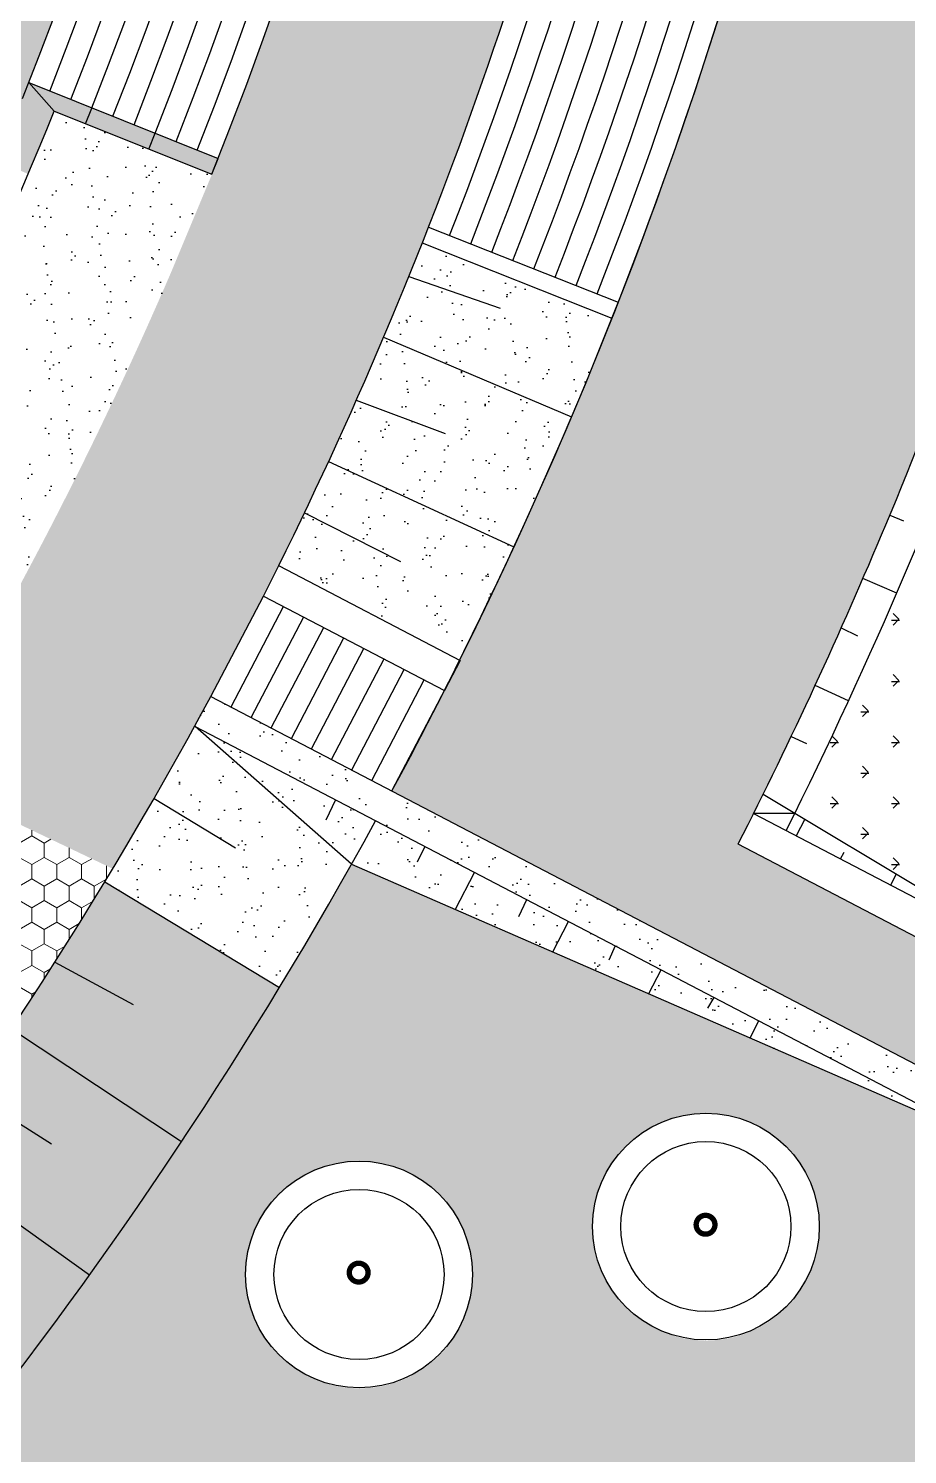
# Model space of a CAD drawing. Header units: millimetres. Extents: x -164772 to 106339, y -135449 to 107526.
# Drawn here: x -7096 to 8408, y -55873 to -30714 of the extents above; entities that cross this region are included whole.
import ezdxf

# ---------------------------------------------------------------- set-up
doc = ezdxf.new("R2010")
doc.units = ezdxf.units.MM
for name, color, linetype, lineweight, true_color in [('graas', 7, 'Continuous', 25, 0x83f83f), ('hatch', 7, 'Continuous', 9, 0x4a4a4a), ('plants', 7, 'Continuous', 30, 0x3d5129)]:
    doc.layers.add(name, color=color, linetype=linetype, lineweight=lineweight, true_color=true_color)
doc.layers.add('paving', color=250, linetype='Continuous', lineweight=25)
doc.layers.add('project line', color=250, linetype='Continuous')
pattern_1 = [(90, (0, 0), (-219.9704516, 381), [254, -508]), (210, (0, 0), (-219.9704530418713, -380.9999991675352), [254, -508]), (150, (0, 0), (-439.9409046418711, 8.324647552006501e-07), [-508, 254])]
pattern_2 = [(127.5, (20086122.63847815, -35164887.51693657), (-734.1198559940135, -24.00046943976064), [0, -579.1200000000001, 0, -647.7, 0, -619.125]), (97.5, (20086122.63847815, -35164887.51693657), (-1075.237650852531, 674.284924707004), [0, -312.42, 0, -521.9699999999999, 0, -200.0249999999999]), (57.49999999999998, (20086122.63847815, -35165356.14693657), (-2.155777017818464, 1186.488555362187), [0, -190.5, 0, -685.8000000000001, 0, -895.3500000000001]), (47.49999999999999, (20086122.63847815, -35165356.14693657), (-334.3939848858243, 1145.334678708446), [0, -95.24999999999999, 0, -449.5799999999999, 0, -514.35])]

# ---------------------------------------------------------------- blocks, each defined once
blk = doc.blocks.new('Б')
at = {"layer": 'plants', "const_width": 0.1885352972114263}
blk.add_lwpolyline([(63583.59903664938, 41953.88570157746, 1), (63584.26256520769, 41953.88570157746, 1)], format="xyb", close=True, dxfattribs=at)
at = {"layer": 'plants'}
for radius in [4, 3]:
    blk.add_circle((63583.86653953583, 41953.87432750583), radius, dxfattribs=at)

msp = doc.modelspace()

# ---------------------------------------------------------------- hatches: boundary and pattern name
at = {"layer": 'graas'}
h = msp.add_hatch(dxfattribs=at)
h.set_pattern_fill('GRASS,_O', color=256, scale=30, angle=90)
h.set_pattern_definition([(180, (20086130.82826649, -35164895.67189679), (-538.8149999999999, -538.8149999999999), [142.875, -934.755]), (135, (20086130.82826649, -35164895.67189679), (-538.8153672641492, -538.8153672641491), [142.875, -619.1249999999999]), (225, (20086130.82826649, -35164895.67189679), (538.8153672641491, -538.8153672641492), [142.875, -619.1249999999999])])
edge = h.paths.add_edge_path()
edge.add_arc((12343.45843348532, -33648.65890855851), 2000, 208.1781467757963, 269.99999999997556, ccw=False)
edge.add_arc((-69881.4618060191, -6882.365966280415), 85099.99999998011, 339.6532368889953, 340.99653062677316, ccw=False)
edge.add_arc((10548.77120984132, -38366.55453606784), 2000.000000000008, 90.0000000000847, 108.6631684407327, ccw=False)
edge.add_arc((10548.77120983807, -38366.55453606784), 2000, -90, 90, ccw=False)
edge.add_arc((10548.77120983853, -38366.55453606784), 2000, 208.5813928916743, 269.99999999998045, ccw=False)
edge.add_arc((-69881.46180599814, -6882.36596623152), 85099.99999998014, 333.71659364246904, 337.5913244432727, ccw=False)
edge.add_line((6420.450208153772, -44565.62780728234), (11307.32185556727, -47502.98829392375))
edge.add_line((11307.32185556713, -47502.98829392387), (11029.46919092733, -48034.77574840918))
edge.add_line((11029.46919092742, -48034.77574840929), (14228.78309841858, -49706.37948166826))
edge.add_line((14228.78309841846, -49706.37948166808), (15667.20390869679, -47058.70677507886))
edge.add_arc((14245.75428343165, -45651.7664910466), 2000.000000000007, 269.9999999999251, 315.29391871369256, ccw=False)
edge.add_arc((14245.75428342885, -45651.7664910466), 2000, 90, 270, ccw=False)
edge.add_arc((14245.75428342792, -45651.7664910466), 2000, 315.2939187142787, 449.99999999997556, ccw=False)
edge.add_line((15667.20390870768, -47058.70677506408), (14228.78309842571, -49706.37948167513))
edge.add_line((14228.78309842591, -49706.37948167553), (18229.83586288493, -51796.88229928127))
edge.add_line((18229.83586288496, -51796.88229928115), (20212.57777785826, -46760.33900752054))
edge.add_line((20212.57777785809, -46760.33900752055), (20212.57777785809, -43072.30591380767))
edge.add_arc((21709.47677717378, -41743.73494890468), 2001.451329144793, 50.59213600983338, 221.5906202483085, ccw=False)
edge.add_line((22980.0712676935, -40197.32068888374), (20296.05604848267, -27561.70988186244))
edge.add_line((20296.05604848285, -27561.70988186259), (11476.5448315656, -31836.40001930062))
edge.add_arc((12341.64990452604, -33644.37197538741), 2004.287749116394, -89.94830029243673, 115.57086959483661, ccw=False)
edge = h.paths.add_edge_path(flags=16)
edge.add_arc((15750.86795343478, -37025.07462940082), 2000, 90, 450)
edge = h.paths.add_edge_path(flags=16)
edge.add_arc((15750.86795343478, -37025.07462940082), 1500, 90, 450)
edge = h.paths.add_edge_path(flags=0)
edge.add_arc((15745.18091761806, -36992.94393304499), 165.8821395794803, 90, 450)
h = msp.add_hatch(dxfattribs=at)
h.set_pattern_fill('AR-SAND', color=256, scale=15, angle=90, style=0)
h.set_pattern_definition([(127.5, (20077356.13167116, -35166952.38976026), (-734.1198559940135, -24.00046943976064), [0, -579.1200000000001, 0, -647.7, 0, -619.125]), (97.5, (20077356.13167116, -35166952.38976026), (-1075.237650852531, 674.284924707004), [0, -312.42, 0, -521.9699999999999, 0, -200.0249999999999]), (57.49999999999998, (20077356.13167116, -35167421.01976027), (-2.155777017818464, 1186.488555362187), [0, -190.5, 0, -685.8000000000001, 0, -895.3500000000001]), (47.49999999999999, (20077356.13167116, -35167421.01976027), (-334.3939848858243, 1145.334678708446), [0, -95.24999999999999, 0, -449.5799999999999, 0, -514.35])])
edge = h.paths.add_edge_path()
edge.add_arc((-164957.811371885, 49362.59502481489), 178570.3165112552, 329.17078872685283, 330.06142891674017, ccw=False)
edge.add_line((-11619.70754453986, -42151.25012204978), (-9051.011404004465, -43696.14925990597))
edge.add_arc((-68384.79630926231, -7766.281884398735), 69364.6408540039, 328.8027908545302, 331.1245518051373)
edge.add_line((-7644.154578681373, -41262.96594360281), (-10215.7439023352, -39756.70980965549))
edge = h.paths.add_edge_path()
edge.add_arc((-189880.5212807779, 54675.75156794727), 202970.2490324055, 332.2734208233454, 333.0405492966083, ccw=False)
edge.add_line((-10215.74390233847, -39756.70980965529), (-7644.154578681009, -41262.9659436026))
edge.add_arc((-68441.34546767248, -7619.520024187821), 69485.10540630313, 331.0410987144328, 333.4457908920319)
edge.add_line((-6286.098679214985, -38682.44277770488), (-8967.536622168365, -37342.80076901474))
edge = h.paths.add_edge_path()
edge.add_arc((-69875.99627102286, -6883.491132672369), 68100.0000023435, 333.4311261411423, 338.2023225478504, ccw=False)
edge.add_line((-8967.536622164575, -37342.80076901471), (-6286.098679214832, -38682.44277770485))
edge.add_arc((-69878.31010651196, -6882.432624319526), 71099.99999978529, 333.4321346113182, 338.2023225479181)
edge.add_line((-3861.897544055049, -33284.00970511042), (-6645.086345995063, -32171.07762035824))
h = msp.add_hatch(dxfattribs=at)
h.set_pattern_fill('AR-SAND', color=256, scale=15, angle=90, style=0)
h.set_pattern_definition([(127.5, (20086131.42996069, -35164892.85989393), (-734.1198559940135, -24.00046943976064), [0, -579.1200000000001, 0, -647.7, 0, -619.125]), (97.5, (20086131.42996069, -35164892.85989393), (-1075.237650852531, 674.284924707004), [0, -312.42, 0, -521.9699999999999, 0, -200.0249999999999]), (57.49999999999998, (20086131.42996069, -35165361.48989393), (-2.155777017818464, 1186.488555362187), [0, -190.5, 0, -685.8000000000001, 0, -895.3500000000001]), (47.49999999999999, (20086131.42996069, -35165361.48989393), (-334.3939848858243, 1145.334678708446), [0, -95.24999999999999, 0, -449.5799999999999, 0, -514.35])])
h.paths.add_polyline_path([(-1800.964900596337, -38351.47587672385, -0.006797930163765005), (-2681.635516861257, -40190.79689327577), (509.782210012163, -41858.27496541288, 0.007042263051571545), (1466.87006954915, -39861.85814883743)])
h.paths.add_polyline_path([(-831.646688051791, -36163.26122328263, -0.007978157931463756), (-1800.964900600062, -38351.47587672385), (1466.87006954915, -39861.85814883743, 0.007978157931448005), (2482.715556290663, -37568.6091920328)])
h.paths.add_polyline_path([(-149.1455510023879, -34498.3635148713, -0.005998078535189078), (-831.6466880480657, -36163.26122328263), (2482.715556290663, -37568.6091920328, 0.005997660434182542), (3197.928352493989, -35823.91860652246)])
h = msp.add_hatch(dxfattribs=at)
h.set_pattern_fill('AR-SAND', color=256, scale=15, angle=90, style=0)
h.set_pattern_definition(pattern_2)
h.paths.add_polyline_path([(-3885.237456396026, -42494.6824075854, -0.001999568922594962), (-4172.20261714681, -43021.45840160359), (10023.2469735399, -50438.66345553794), (10301.09963818333, -49906.87600105252)])
h = msp.add_hatch(dxfattribs=at)
h.set_pattern_fill('AR-SAND', color=256, scale=15, angle=90, style=0)
h.set_pattern_definition(pattern_2)
h.paths.add_polyline_path([(-4172.202617143084, -43021.45840161057, -0.01056207537566357), (-5757.250948647306, -45764.73223267771), (-2678.895717652318, -47631.20727183247, 0.008034393906690314), (-1404.202972966516, -45450.59299278023)])
h.paths.add_polyline_path([(-4172.20261714681, -43021.45840161057), (-1404.202972966516, -45450.59299278023, 0.002771610778234557), (-980.8090014432455, -44688.98014540594)])
h.paths.add_polyline_path([(-980.8090014357949, -44688.98014540594, -0.002771610778240178), (-1404.20297296279, -45450.59299278023), (425.7307302520712, -46249.35722245971), (764.5271173005094, -45600.92842841238)])
h.paths.add_polyline_path([(764.5271173005094, -45600.92842841936), (425.7307302557965, -46249.35722247414), (2144.764141239422, -46999.71358561419), (2422.877921029656, -46467.42637791993)])
h.paths.add_polyline_path([(2422.877921033381, -46467.42637791295), (2144.764141246873, -46999.71358561419), (3835.736367886151, -47737.82126987163), (4054.158112108438, -47319.77977470212)])
h.paths.add_polyline_path([(4054.158112108438, -47319.77977470212), (3835.736367889411, -47737.82126987908), (5622.668405341647, -48517.81531550313), (5778.010692041564, -48220.50278362116)])
h.paths.add_polyline_path([(5778.010692041564, -48220.50278362116), (5622.668405345372, -48517.81531551058), (10023.24697353291, -50438.66345553049)])
h = msp.add_hatch(dxfattribs=at)
h.set_pattern_fill('GRASS,_O', color=256, scale=30, angle=90)
h.set_pattern_definition([(180, (20086130.2969499, -35164895.6718968), (-538.8149999999999, -538.8149999999999), [142.875, -934.755]), (135, (20086130.2969499, -35164895.6718968), (-538.8153672641492, -538.8153672641491), [142.875, -619.1249999999999]), (225, (20086130.2969499, -35164895.6718968), (538.8153672641491, -538.8153672641492), [142.875, -619.1249999999999])])
h.paths.add_polyline_path([(-16881.00978986946, -64929.83549857694), (-9664.48092604549, -75038.56493971818), (-10121.02646176032, -75427.879945612), (-2990.39725011056, -83789.89241391928, 0.3128562335060687), (-1305.118566213452, -84225.03223058856, -0.004958622415605425), (-1193.589945147556, -84183.51932254569), (-1363.352445447163, -83713.22080724729, -0.2077835124769347), (3805.050075634106, -84040.94761274285), (3577.243151236049, -84486.0363737647, -0.00515883096216769), (3686.86696790038, -84543.57940258733, 0.3234179020562239), (5437.046274722743, -84289.81419319841, 0.05378344987379314), (20212.04646126526, -66445.22378586789), (20212.04646126526, -63389.35614114252, -0.137211629457894), (19174.45696733725, -63679.55847998799, -1), (19174.45696733725, -59679.55847998799, -0.137211629457894), (20212.04646126526, -59969.76081883299), (20212.04646126526, -55091.45292435677, 0.01236897404427421), (20147.14991310584, -55055.47448854891), (17492.5180765546, -53668.46070473963), (16518.00751939855, -56143.90371240392, -0.1724520625654502), (17780.39218551359, -55695.1564173982, -1), (17780.39218551359, -59695.1564173982, -0.7058266720286092), (16518.00751939855, -56143.90371240392), (17492.51807655833, -53668.46070474661), (10308.75810993715, -49915.03096127832), (10030.90544529372, -50446.81841576328), (-1396.544501212695, -45458.74795300603, -0.07962875425606525)])
h.paths.add_polyline_path([(-1258.646054100514, -50708.45190756205, -1), (-1258.646054100514, -54708.45190756205, -1)], flags=16)
h.paths.add_polyline_path([(5123.517075220319, -60675.87254191698, -1), (5123.517075220319, -64675.87254191698, -1)], flags=16)
h.paths.add_polyline_path([(-8267.074693556682, -66955.6184717407, -1), (-8267.074693556682, -62955.6184717407, -1)], flags=16)
h.paths.add_polyline_path([(-1258.646054100514, -51208.45190756205, -1), (-1258.646054100514, -54208.45190756205, -1)], flags=0)
h.paths.add_polyline_path([(5123.517075220319, -61175.87254191698, -1), (5123.517075220319, -64175.87254191698, -1)], flags=0)
h.paths.add_polyline_path([(-8267.074693556682, -66455.6184717407, -1), (-8267.074693556682, -63455.6184717407, -1)], flags=0)
h.paths.add_polyline_path([(-1264.333089917236, -52842.20335078514, -1), (-1264.333089917236, -52510.43907163381, -1)], flags=0)
h.paths.add_polyline_path([(5117.830039404063, -62477.85970598175, 1), (5117.830039404063, -62809.62398514054, 1)], flags=0)
h.paths.add_polyline_path([(-8272.761729373404, -65089.36991496426, 1), (-8272.761729373404, -64757.60563581246, 1)], flags=0)
h.paths.add_polyline_path([(5212.027672145246, -65499.94860570967, -1), (5212.027672145246, -69499.94860570967, -1)], flags=16)
h.paths.add_polyline_path([(-6611.046381423985, -71862.71404796974, -1), (-6611.046381423985, -67862.71404796974, -1)], flags=16)
h.paths.add_polyline_path([(4859.800422787863, -49864.02424934596, -1), (4859.800422787863, -53864.02424934595, -1)], flags=16)
h.paths.add_polyline_path([(5212.027672145246, -65999.94860570967, -1), (5212.027672145246, -68999.94860570967, -1)], flags=0)
h.paths.add_polyline_path([(-6611.046381423985, -71362.71404796974, -1), (-6611.046381423985, -68362.71404796974, -1)], flags=0)
h.paths.add_polyline_path([(4859.800422787863, -50364.02424934595, -1), (4859.800422787863, -53364.02424934595, -1)], flags=0)
h.paths.add_polyline_path([(5206.340636328525, -67633.70004893323, 1), (5206.340636328525, -67301.93576977444, 1)], flags=0)
h.paths.add_polyline_path([(-6616.733417240706, -69996.4654911933, 1), (-6616.733417240706, -69664.7012120415, 1)], flags=0)
h.paths.add_polyline_path([(4854.113386971141, -51666.01141341771, -1), (4854.113386971141, -51997.77569256951, -1)], flags=0)
h.paths.add_polyline_path([(9705.918007681343, -63740.33430032847, -1), (9705.918007681343, -67740.33430032847, -1)], flags=16)
h.paths.add_polyline_path([(9705.918007681343, -64240.33430032847, -1), (9705.918007681343, -67240.33430032847, -1)], flags=0)
h.paths.add_polyline_path([(9700.230971860896, -65542.32146440023, -1), (9700.230971864621, -65874.08574355156, -1)], flags=0)
h.paths.add_polyline_path([(-763.2976096740895, -78925.90310791689, -1), (-763.2976096740895, -82925.90310791689, -1)], flags=16)
h.paths.add_polyline_path([(-763.2976096740895, -79425.90310791689, -1), (-763.2976096740895, -82425.90310791689, -1)], flags=0)
h.paths.add_polyline_path([(3503.641295233931, -79242.14120283812, -1), (3503.641295233931, -83242.14120283812, -1)], flags=16)
h.paths.add_polyline_path([(3503.641295233931, -79742.14120283812, -1), (3503.641295233931, -82742.14120283812, -1)], flags=0)
h.paths.add_polyline_path([(-768.9846454908111, -80727.89027198865, -1), (-768.9846454908111, -81059.65455113999, -1)], flags=0)
h.paths.add_polyline_path([(3497.954259417209, -81044.12836690988, -1), (3497.954259417209, -81375.89264606168, -1)], flags=0)
h = msp.add_hatch(dxfattribs=at)
h.set_pattern_fill('AR-SAND', color=256, scale=15, angle=90, style=0)
h.set_pattern_definition(pattern_2)
edge = h.paths.add_edge_path()
edge.add_arc((-69889.65159435457, -6879.835583464666), 75000.00000001304, 326.4248076868624, 328.77063771205843, ccw=False)
edge.add_line((-7402.594010325884, -48357.15028068466), (-4403.215246295331, -50348.06138615045))
edge.add_arc((-69889.65159439787, -6879.835583542897), 78600.00000000397, 326.4248076869268, 328.7706377121274)
edge.add_line((-2678.895717652318, -47631.20727183247), (-5757.25094864361, -45764.732232678))
edge = h.paths.add_edge_path()
edge.add_arc((-69889.65159437087, -6879.835583486552), 75000.0000000146, 324.34008222864253, 326.4248076868832, ccw=False)
edge.add_line((-8952.785026517038, -50602.80772507047), (-6027.81543126034, -52701.51038786223))
edge.add_arc((-69889.6515944137, -6879.835583562921), 78600.00000000275, 324.3400822287084, 326.4248076869437)
edge.add_line((-4403.21524629862, -50348.06138615073), (-7402.594010325534, -48357.15028068495))
edge = h.paths.add_edge_path()
edge.add_arc((-69889.65159447517, -6879.835583637427), 75000.00000001451, 322.2627489849951, 324.3400822287844, ccw=False)
edge.add_line((-10577.71811577752, -52782.93511973271), (-7730.745308808964, -54986.28389746255))
edge.add_arc((-69889.65159437087, -6879.835583506576), 78600.00000000386, 322.2627489848705, 324.3400822286583)
edge.add_line((-6027.815431256582, -52701.51038786252), (-8952.78502651328, -50602.80772507076))
edge = h.paths.add_edge_path()
edge.add_arc((-55006.13116533196, -18613.49027652103), 56048.50441354148, 316.89589370992525, 322.4364781917709, ccw=False)
edge.add_line((-14084.37232908028, -56912.89628682933), (-16633.71282528562, -59698.36916150633))
edge.add_line((-16633.71282528554, -59698.36916150614), (-20003.13680025669, -62910.28569919779))
edge.add_line((-20003.13680025683, -62910.28569919798), (-9673.51908470973, -75023.71770729077))
edge.add_line((-9673.519084709504, -75023.71770729074), (-16882.51289165614, -64924.89662440526))
edge.add_line((-16882.51289165606, -64924.89662440536), (-14088.68228130728, -62244.55280488334))
edge.add_line((-14088.68228130722, -62244.55280488306), (-11634.86838020707, -59110.17541811649))
edge.add_arc((-26755.82694592866, -40885.05675603538), 23681.18109793557, 309.6817076873904, 323.4544750994928)
edge.add_line((-7730.745308808786, -54986.28389746272), (-10577.71811578098, -52782.93511973288))
at = {"layer": 'hatch'}
h = msp.add_hatch(dxfattribs=at)
h.set_pattern_fill('HONEY', color=256, scale=80, angle=90, style=0)
h.set_pattern_definition(pattern_1)
edge = h.paths.add_edge_path()
edge.add_line((-14609.8156551591, -38475.46829132824), (-14136.80226058047, -44954.37569524819))
edge.add_arc((-69875.99626884543, -6883.491133649326), 67499.99999995287, 325.6662124342346, 328.80824074905)
edge.add_arc((-69875.99626886638, -6883.491133587393), 67500.00000000275, 328.8082407490142, 338.2030976631152)
edge.add_arc((-69875.99626886731, -6883.491133594844), 67500.00000000097, 338.2030976631212, 342.432938094208)
edge.add_arc((-5478.733112263297, -27113.43035400981), 149.9999999976033, 72.64639781736918, 252.4741262017694, ccw=False)
edge.add_arc((-69875.99626888221, -6883.491133640013), 67500.00000000151, 342.6875859250163, 347.3203098249485)
edge.add_line((-4022.158440746636, -21699.76743053176), (-8254.05362261364, -20936.88806519694))
edge.add_arc((-70033.93750865178, -6788.233833802356), 63379.3220974467, 338.44840674070895, 347.10072967462685, ccw=False)
edge.add_line((-11085.64339616922, -30069.92386610383), (-10713.67292135099, -30218.79370364351))
edge.add_line((-10713.67292135096, -30218.79370364357), (-10825.1428253991, -30497.3156246854))
edge.add_line((-10825.14282539886, -30497.31562468546), (-11172.2806955604, -31339.87143742556))
edge.add_arc((-91584.40262744742, 3002.425472520801), 87438.56535099112, 331.6819132322315, 336.87370870310485, ccw=False)
h = msp.add_hatch(dxfattribs=at)
h.set_pattern_fill('HONEY', color=256, scale=80, angle=90, style=0)
h.set_pattern_definition(pattern_1)
edge = h.paths.add_edge_path()
edge.add_arc((-69878.31010658646, -6882.432624272495), 71099.99999987241, 328.81695998722716, 336.6933011152507, ccw=False)
edge.add_line((-9051.011404004683, -43696.14925990623), (-7424.252493196334, -44674.5360761493))
edge.add_line((-7424.252493195971, -44674.53607614894), (-5609.882913407935, -45538.78482939777))
edge.add_arc((-69881.46180608057, -6884.365332462317), 75000.00000001404, 328.9763222082172, 331.6494639017283)
edge.add_line((-3877.047668067542, -42499.21215650156), (-2950.831385691425, -40726.5093474567))
edge.add_arc((-69881.46180605263, -6884.365332425996), 75000.0000000068, 333.177463832812, 347.5679173261265)
edge.add_line((3359.929534968651, -23030.52879104527), (-476.1603898823159, -22339.00082981583))
edge.add_arc((-69875.9962688757, -6883.491133599966), 71100.00000000707, 342.68224791598703, 347.44497773483005, ccw=False)
edge.add_arc((-2043.610522214592, -28191.1068707327), 150.0000000028444, 252.4849925698373, 432.7213167214367, ccw=False)
edge.add_line((-2088.753861522571, -28334.15259390367), (-2088.962596981299, -28334.08706860118))
edge.add_arc((-69875.99626886219, -6883.491133561782), 71100.00000000697, 338.20232254786794, 342.4404939380052, ccw=False)
edge.add_line((-3859.583706222278, -33285.06821449284), (-4580.060946405123, -35013.35256295735))
h = msp.add_hatch(dxfattribs=at)
h.set_pattern_fill('HONEY', color=256, scale=80, angle=90, style=0)
h.set_pattern_definition(pattern_1)
h.paths.add_polyline_path([(2482.113862080696, -37567.79598356687, -0.01502126494205632), (509.1805158026618, -41857.4617569395), (517.9769522926872, -41862.0577911208), (240.1242877475088, -42393.84524541717, -0.006361580596774089), (-686.0522531008246, -44166.46957561929), (13273.90377508869, -51460.38173542214), (14228.78309842219, -49702.75427033655), (5423.186177607822, -45101.93387194906, 0.01837579807913263), (8026.580789557389, -39469.22094353844, 0.04590139091395234), (12665.02126434884, -24707.94804833733), (6905.346744833711, -23669.65748272227, -0.04649032527482017)])
h = msp.add_hatch(dxfattribs=at)
h.set_pattern_fill('HONEY', color=256, scale=80, angle=90, style=0)
h.set_pattern_definition(pattern_1)
h.paths.add_polyline_path([(-19100.02890017703, -59327.15389315873), (-17576.7599429002, -60635.81334090135, 0.06448247927638744), (-5609.882913411864, -45538.78482939066), (-7424.252493123327, -44674.53607617827, -0.064429387248456)])
at = {"layer": 'project line'}
h = msp.add_hatch(color=256, dxfattribs=at)
h.set_gradient(color1=(87, 85, 98), rotation=129.99999999999997, one_color=1, tint=1, name='INVCURVED')
h.paths.add_polyline_path([(-7091.070529032768, -31668.62982280549, -0.001111125134255625), (-7201.847795400106, -31947.43162837062, -0.004405460333642494), (-7653.225564550878, -33047.90983300373), (-7100.1342694017, -33280.48244366465, 0.004404879415443742), (-6644.803010532902, -32170.36913636603)])
h = msp.add_hatch(color=256, dxfattribs=at)
h.set_gradient(color1=(87, 85, 98), rotation=129.99999999999997, one_color=1, tint=1, name='INVCURVED')
h.paths.add_polyline_path([(-7091.070529033699, -31668.62982280176), (-6643.668523215027, -32171.64464234557), (-6087.990777231556, -32393.87375588246), (-5976.953840096285, -32114.52104729736)])
h = msp.add_hatch(color=256, dxfattribs=at)
h.set_gradient(color1=(87, 85, 98), rotation=129.99999999999997, one_color=1, tint=1, name='INVCURVED')
h.paths.add_polyline_path([(-4862.863042797697, -32560.4019094519), (-4973.787241727383, -32839.47098518578), (-6087.990777231556, -32393.87375588246), (-5976.953840096285, -32114.52104729736)])
h = msp.add_hatch(color=256, dxfattribs=at)
h.set_gradient(color1=(87, 85, 98), rotation=129.99999999999997, one_color=1, tint=1, name='INVCURVED')
h.paths.add_polyline_path([(-4862.863042797697, -32560.4019094519), (-4973.787241727383, -32839.47098518578), (-3859.583706223209, -33285.06821449097), (-3748.772245499109, -33006.28277160689)])

# ---------------------------------------------------------------- linework, layer by layer
at = {"layer": 'paving'}
for p, q in [((-7091.070529031836, -31668.62982280362), (-3748.772245497246, -33006.28277160689)), ((-6645.086345996046, -32171.07762035864), (-3859.583706222278, -33285.06821449097)), ((-41.20983273236925, -34217.86491314225), (3305.864070396601, -35543.42000465511)), ((-151.6727569669383, -34496.78773825565), (3195.401146162032, -35822.34282976804)), ((-2673.018415038277, -40194.80039685402), (517.9769522926872, -41862.0577911208)), ((-3877.047668053106, -42499.2121564685), (-2950.872119248648, -40726.58730817815)), ((-2950.871079680779, -40726.58785134131), (240.1242876501856, -42393.84524560995)), ((-3522.522698393826, -42684.44726623079), (-2596.347149589834, -40911.82241794044)), ((-3167.997728735012, -42869.68237599121), (-2241.822179931019, -41097.05752770087)), ((-2813.472759076198, -43054.91748575164), (-1887.297210271739, -41282.29263746129)), ((-2458.947789416918, -43240.15259551393), (-1532.772240612925, -41467.52774722358)), ((-2104.422819758103, -43425.38770527622), (-1178.247270954111, -41652.76285698587)), ((-1749.897850099289, -43610.62281503711), (-823.7223012948307, -41837.9979667463)), ((517.9769522926872, -41862.0577911208), (240.1242876492543, -42393.84524560995)), ((-1395.372880440009, -43795.85792479754), (-469.1973316360163, -42023.23307650672)), ((-1040.847910781195, -43981.09303455982), (-114.6723619767363, -42208.46818626901)), ((-3877.047668051244, -42499.2121564685), (20147.68122969308, -55051.84927721039)), ((-686.3229411219145, -44166.32814432211), (239.8526076820781, -42393.7032960313)), ((5413.630360120638, -45096.94107016964), (20917.55881861431, -53197.56059072862))]:
    msp.add_line(p, q, dxfattribs=at)
for centre, radius, start, end in [((-69881.46180604052, -6884.365332415286), 78600.00000000006, 331.684458200058, 21.60706585272922), ((-69881.46180604052, -6884.365332415286), 77800.00000000004, 338.6177021179388, 21.38614910765608), ((-69881.46180604052, -6884.365332415286), 78200.00000000004, 338.6165616918764, 21.38726983417772), ((-69881.46180604052, -6884.365332415286), 77000.00000000003, 338.6200185163494, 21.38387272277005), ((-69881.46180604052, -6884.365332415286), 77400.00000000003, 338.6188543314612, 21.38501679732972), ((-69881.46180604052, -6884.365332415286), 76200.00000000001, 338.6223835532665, 21.38154853957924), ((-69881.46180604052, -6884.365332415286), 76600.00000000003, 338.6211948596828, 21.38271669942108), ((-69881.46180604052, -6884.365332415286), 75800.00000000001, 338.6235847925354, 21.38036805040097), ((-69881.46180604052, -6884.365332415286), 75400, 338.6247987768057, 21.37917503617345), ((-69875.99626886545, -6883.491133591118), 71099.99999999933, 338.2023225480054, 21.60822415399023), ((-69875.99626886545, -6883.491133591118), 70699.99999999932, 338.4455279867716, 21.36511815800882), ((-69875.99626886545, -6883.491133591118), 70299.99999999932, 338.4469947300678, 21.36375182323744), ((-69875.99626886545, -6883.491133591118), 69499.9999999993, 338.4499788678658, 21.36097197069909), ((-69875.99626886545, -6883.491133591118), 69899.99999999932, 338.4484782603823, 21.36236985076088), ((-69875.99626886545, -6883.491133591118), 68699.99999999929, 338.4530325055048, 21.35812737548681), ((-69875.99626886545, -6883.491133591118), 69099.9999999993, 338.4514968480568, 21.35955790647953), ((-69875.99626886545, -6883.491133591118), 67499.99999999927, 338.2030976631341, 21.60838277203842), ((-69875.99626886545, -6883.491133591118), 68299.99999999929, 338.4545861502591, 21.35668008871671), ((-69875.99626886545, -6883.491133591118), 67899.99999999929, 338.4561581004612, 21.35521574954417), ((-69881.46180604052, -6884.365332415286), 75000, 333.1773966297906, 347.8119206744854), ((-69881.46180604052, -6878.740754954009), 84450.00000000004, 337.2994742329237, 347.8119192467959), ((-69875.99626886545, -6883.491133591118), 68099.99999999927, 328.8082407489479, 338.2030976631341), ((-69881.46180604052, -6878.740754954009), 84450.00000000004, 333.0885254598412, 337.2994742329237), ((-69881.46180604052, -6884.365332415286), 75000, 311.2195411596878, 331.6494639017604)]:
    msp.add_arc(centre, radius, start, end, dxfattribs=at)
at = {"layer": 'project line'}
for p, q in [((-6644.803010532902, -32170.36913636603), (-7091.070529031836, -31668.62982280549)), ((-6089.861017018826, -32398.5790058998), (-5979.049556295657, -32119.79356301759)), ((-4974.722361620785, -32841.82361019353), (-4863.910900897616, -32563.03816731131)), ((-3859.583706222278, -33285.06821448958), (-3748.772245499109, -33006.28277160689)), ((-387.1682407318513, -35089.74003049355), (1221.996440069946, -35647.40254317127)), ((-832.2483822612921, -36162.44801480971), (2482.113862080696, -37567.79598356314)), ((-1313.605921839633, -37272.6712977639), (252.524824097949, -37860.94565923136)), ((-1801.566594806303, -38350.66266824674), (1466.268375335923, -39861.04494036824)), ((-2228.590261902464, -39258.56759027062), (-534.1652597145076, -40116.91646681396)), ((8097.480110018245, -39299.21449689237), (8336.025647424358, -39402.68900094504)), ((8219.078661963074, -40676.90015166622), (7622.541043818193, -40418.7473478126)), ((7241.482935622065, -41285.91870337954), (7529.579440708469, -41432.03744605506)), ((7368.54826712628, -42578.12371454617), (6778.507062101002, -42305.44922660614)), ((-4154.900332694677, -43030.99961095765), (10031.43676188282, -50443.19320442849)), ((-1396.013184623596, -45455.12274166379), (-4154.900332692814, -43030.99961095765)), ((6357.07059678129, -43203.5074722231), (6626.945692036032, -43328.72919146434)), ((11307.32185557085, -47499.36308258861), (5861.428545974391, -44225.99046791993)), ((-4881.014683354915, -44300.16244874844), (-3447.162878079609, -45169.53150695605)), ((-1683.708943679732, -44322.16792733032), (-1853.485753074092, -44681.52146673339)), ((6420.450208157497, -44562.00259595454), (5692.883311197824, -44565.88524880536)), ((5692.883311197824, -44565.88524880536), (11307.32185557085, -47499.36308258861)), ((6595.004999873425, -44666.92254984841), (6443.014540103926, -44957.81995697362)), ((-105.2635103750872, -45146.88702503588), (-239.7737908380004, -45420.17013387192)), ((7224.414890899519, -45366.09241204519), (7293.275240049894, -45247.55672528079)), ((-1396.013184623596, -45455.12274166379), (10031.43676188282, -50443.19320442849)), ((-5749.061160304387, -45769.26198156128), (-2670.705929309399, -47635.73702071929)), ((433.9205185912651, -46253.88697135398), (772.649902761179, -45605.58641537881)), ((8206.95432831972, -45635.81975146426), (8106.955474178969, -45827.20944414191)), ((1689.704218266263, -46084.73646496), (1546.028149748883, -46387.12475194592)), ((2152.953929589792, -47004.24333449729), (2431.012707538634, -46472.06139586723)), ((3251.63340244555, -46900.82601755109), (3140.966844903036, -47154.20914231842)), ((-6628.958508694348, -47184.74779485814), (-5252.359213083786, -47936.95647421243)), ((3843.92615623233, -47742.35101876218), (4062.304703749447, -47324.39219857795)), ((4991.678669722947, -47809.97912004074), (4879.591280261251, -48001.2796314228)), ((5630.858193688291, -48522.34506439367), (5786.169758744734, -48225.0913312351)), ((-7394.40422198669, -48361.68002957521), (-4395.025457952441, -50352.59113503755)), ((-8143.629259759367, -49468.86993781334), (-6690.462908672904, -50391.23693516054)), ((-8944.595238174119, -50607.33747395729), (-6019.625642917388, -52706.04013675307))]:
    msp.add_line(p, q, dxfattribs=at)
for centre, radius, start, end in [((-69881.46180604052, -6884.365332415286), 78600.00000000006, 331.684458200058, 347.8119206619365), ((-69881.46180604052, -6878.740754954009), 85100.00000000006, 333.4873822139268, 346.9937951451467), ((-69881.46180604052, -6884.365332415286), 78600.00000000006, 311.6219819465164, 331.2470249356385), ((-69881.46180604052, -6884.365332415286), 78600.00000000006, 311.6219819465164, 331.2470249356385)]:
    msp.add_arc(centre, radius, start, end, dxfattribs=at)

# ---------------------------------------------------------------- block references
at = {"layer": 'graas', "xscale": 500, "yscale": 500, "zscale": 500, "rotation": 90}
for p in [(20981789.30570395, -31843785.5138457), (20975670.85922706, -31844629.94150392)]:
    msp.add_blockref('Б', p, dxfattribs=at)

doc.saveas('drawing.dxf')
